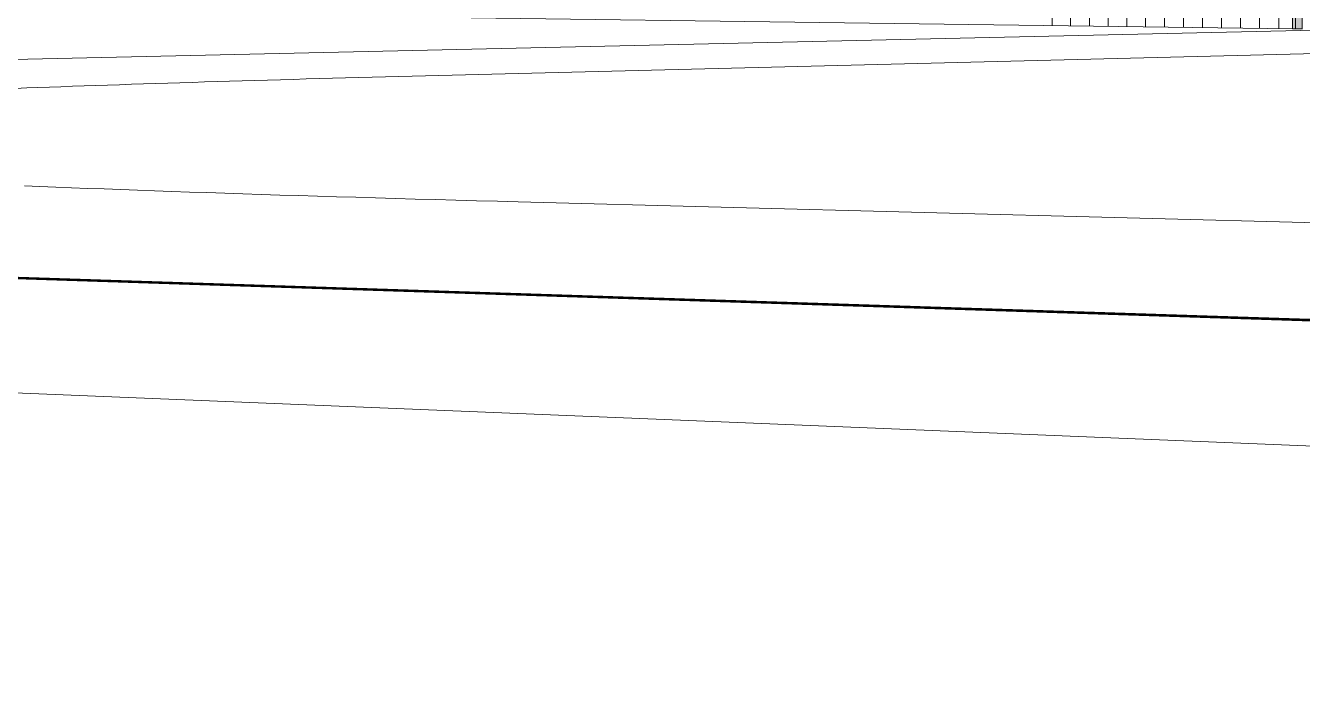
# Model space of a CAD drawing. Header units: inches. Extents: x 31213 to 31218, y -65 to 66.
# Drawn here: x 31216.0541 to 31216.1862, y -64.987 to -64.9178 of the extents above; entities that cross this region are included whole.
import ezdxf

# ---------------------------------------------------------------- set-up
doc = ezdxf.new("R2010")
doc.units = ezdxf.units.IN
doc.header["$MEASUREMENT"] = 0
doc.linetypes.add('Center 1_4_', pattern=[0.53125, 0.25, -0.09375, 0.09375, -0.09375])
doc.linetypes.add('Hidden', pattern=[0.28125, 0.1875, -0.09375])
for name, color, linetype, lineweight in [('A-GLAZ-CWMG', 51, 'Continuous', 9), ('A-PROP-SBCK', 71, 'Hidden', 50), ('A-WALL-PATT', 111, 'Continuous', 13), ('EOP-PR', 4, 'Continuous', 9), ('L-SITE-WALL', 31, 'Continuous', 13), ('PROP', 3, 'Center 1_4_', 9)]:
    doc.layers.add(name, color=color, linetype=linetype, lineweight=lineweight)

# ---------------------------------------------------------------- blocks, each defined once
blk = doc.blocks.new('FP_53-Looking South East')
at = {"layer": 'A-WALL-PATT', "lineweight": 9}
for p, q in [((-6208.37964, -64.91806), (-6208.37961, -64.84061)), ((-6208.37766, -64.91809), (-6208.37763, -64.84054)), ((-6208.37568, -64.91812), (-6208.37565, -64.84047)), ((-6208.39913, -64.9178), (-6208.3991, -64.84132)), ((-6208.39721, -64.91783), (-6208.39718, -64.84125)), ((-6208.39527, -64.91785), (-6208.39524, -64.84118)), ((-6208.39334, -64.91788), (-6208.39331, -64.84111)), ((-6208.39139, -64.91791), (-6208.39136, -64.84104)), ((-6208.38945, -64.91793), (-6208.38942, -64.84097)), ((-6208.38749, -64.91796), (-6208.38747, -64.8409)), ((-6208.38554, -64.91798), (-6208.38551, -64.84083)), ((-6208.38357, -64.91801), (-6208.38355, -64.84076)), ((-6208.38161, -64.91804), (-6208.38158, -64.84069))]:
    blk.add_line(p, q, dxfattribs=at)

msp = doc.modelspace()

# ---------------------------------------------------------------- hatches: boundary and pattern name
at = {"layer": 'A-GLAZ-CWMG'}
msp.add_hatch(color=256, dxfattribs=at).paths.add_polyline_path([(31216.18622, -64.91814), (31216.18624, -64.8396), (31216.18554, -64.83963), (31216.18552, -64.91813)], flags=0)
at = {"layer": 'L-SITE-WALL'}
msp.add_hatch(color=256, dxfattribs=at).paths.add_polyline_path([(31216.18522, -64.91814), (31216.18552, -64.91811), (31216.18552, -64.84044), (31216.18525, -64.84042), (31216.18523, -64.90969)], flags=0)

# ---------------------------------------------------------------- linework, layer by layer
at = {"layer": 'A-GLAZ-CWMG'}
for p, q in [((31216.18552, -64.91813), (31216.18554, -64.84037)), ((31216.18622, -64.91814), (31216.18624, -64.8396)), ((31216.18622, -64.91814), (31216.18552, -64.91813)), ((31216.18625, -64.91814), (31216.18622, -64.91814))]:
    msp.add_line(p, q, dxfattribs=at)
at = {"layer": 'A-PROP-SBCK', "linetype": 'Continuous'}
msp.add_line((31216.6278, -64.96272), (31215.70066, -64.9324), dxfattribs=at)
at = {"layer": 'EOP-PR'}
for p, q in [((31215.85587, -64.92575), (31216.1905, -64.9182)), ((31216.2529, -64.91904), (31216.09414, -64.92303)), ((31215.78586, -64.93509), (31216.81613, -64.9687)), ((31216.10511, -64.93604), (31216.40848, -64.94401))]:
    msp.add_line(p, q, dxfattribs=at)
for points in [[(31216.09414, -64.92303, 0), (31216.09274, -64.92307, 0), (31216.09136, -64.9231, 0), (31216.08998, -64.92314, 0), (31216.0886, -64.92317, 0), (31216.08723, -64.92321, 0), (31216.08587, -64.92325, 0), (31216.08452, -64.92328, 0), (31216.08317, -64.92332, 0), (31216.08183, -64.92336, 0), (31216.0805, -64.9234, 0), (31216.07917, -64.92343, 0), (31216.07785, -64.92347, 0), (31216.07654, -64.92351, 0), (31216.07524, -64.92355, 0), (31216.07394, -64.92359, 0), (31216.07265, -64.92363, 0), (31216.07137, -64.92367, 0), (31216.07009, -64.92371, 0), (31216.06883, -64.92375, 0), (31216.06757, -64.92379, 0), (31216.06632, -64.92383, 0), (31216.06507, -64.92387, 0), (31216.06384, -64.92391, 0), (31216.06261, -64.92395, 0), (31216.06139, -64.92399, 0), (31216.06018, -64.92404, 0), (31216.05897, -64.92408, 0), (31216.05778, -64.92412, 0), (31216.05659, -64.92416, 0), (31216.05541, -64.92421, 0), (31216.05424, -64.92425, 0), (31216.05308, -64.92429, 0)], [(31216.054, -64.93438, 0), (31216.05561, -64.93444, 0), (31216.05724, -64.93451, 0), (31216.05889, -64.93457, 0), (31216.06056, -64.93464, 0), (31216.06226, -64.9347, 0), (31216.06397, -64.93476, 0), (31216.06571, -64.93483, 0), (31216.06747, -64.93489, 0), (31216.06926, -64.93495, 0), (31216.07107, -64.93502, 0), (31216.07289, -64.93508, 0), (31216.07474, -64.93514, 0), (31216.07662, -64.9352, 0), (31216.07851, -64.93527, 0), (31216.08043, -64.93533, 0), (31216.08237, -64.93539, 0), (31216.08433, -64.93545, 0), (31216.08631, -64.93551, 0), (31216.08831, -64.93557, 0), (31216.09034, -64.93563, 0), (31216.09239, -64.93569, 0), (31216.09445, -64.93575, 0), (31216.09654, -64.93581, 0), (31216.09865, -64.93587, 0), (31216.10079, -64.93593, 0), (31216.10294, -64.93598, 0), (31216.10511, -64.93604, 0)]]:
    msp.add_polyline3d(points, dxfattribs=at)
at = {"layer": 'L-SITE-WALL'}
for p, q in [((31216.18522, -64.91814), (31216.18525, -64.84042)), ((31215.94205, -64.91485), (31216.18522, -64.91814)), ((31216.18549, -64.91813), (31216.18522, -64.91814))]:
    msp.add_line(p, q, dxfattribs=at)
at = {"layer": 'PROP', "linetype": 'Continuous'}
msp.add_line((31216.81456, -64.98703), (31215.70143, -64.94142), dxfattribs=at)

# ---------------------------------------------------------------- block references
at = {"layer": 'L-SITE-WALL', "lineweight": 9}
msp.add_blockref('FP_53-Looking South East', (37424.55947, 0), dxfattribs=at)

doc.saveas('drawing.dxf')
